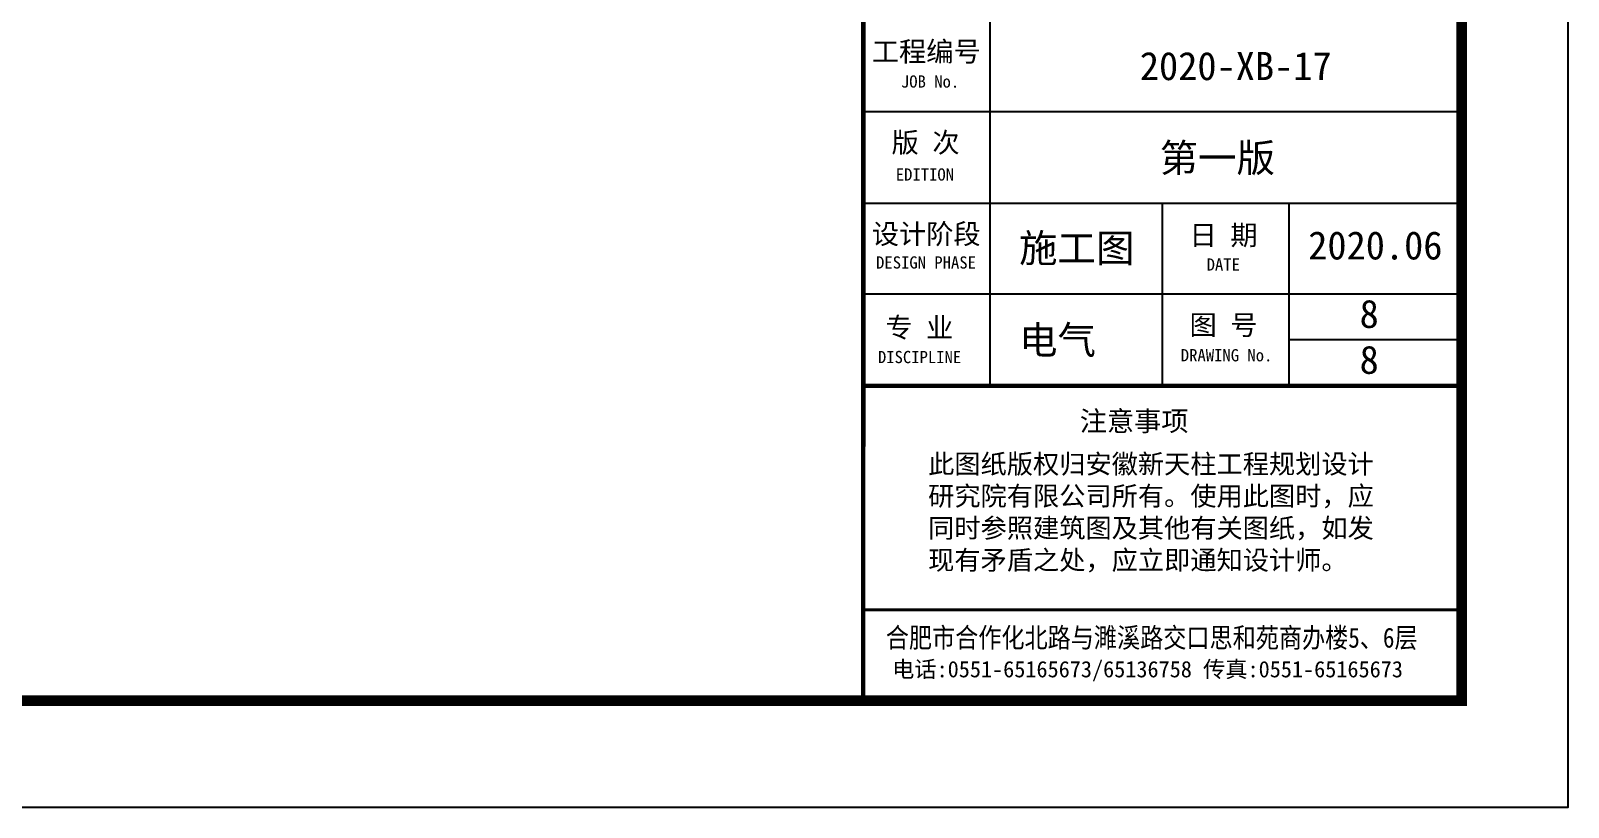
# Model space of a CAD drawing. Extents: x 4929870 to 5205508, y 4505833 to 4862647.
# Drawn here: x 5176678 to 5205508, y 4778647 to 4793204 of the extents above; entities that cross this region are included whole.
import ezdxf

# ---------------------------------------------------------------- set-up
doc = ezdxf.new("R2010")
doc.units = 0
doc.header["$LTSCALE"] = 1000
doc.header["$MEASUREMENT"] = 0
for name, color, linetype in [('46', 7, 'CONTINUOUS'), ('PUB_TEXT', 7, 'CONTINUOUS'), ('PUB_TITLE', 4, 'CONTINUOUS')]:
    doc.layers.add(name, color=color, linetype=linetype)
doc.styles.add('TQ', font='')
doc.styles.get('TQ').set_extended_font_data('SimSun')

# ---------------------------------------------------------------- blocks, each defined once
blk = doc.blocks.new('ly')
at = {"layer": 'PUB_TEXT', "insert": (-5884, 1715), "char_height": 212, "width": 5144.75, "attachment_point": 1, "style": 'TQ'}
blk.add_mtext('此图纸版权归安徽新天柱工程规划设计研究院有限公司所有。使用此图时，应同时参照建筑图及其他有关图纸，如发现有矛盾之处，应立即通知设计师。', dxfattribs=at)

msp = doc.modelspace()

# ---------------------------------------------------------------- linework, layer by layer
at = {"layer": 'PUB_TEXT'}
for p, q in [((5203507.7, 4780647.5), (5203507.8, 4781622.3)), ((5203512.7, 4780647), (5201951.9, 4780647.1))]:
    msp.add_line(p, q, dxfattribs=at)
at = {"layer": 'PUB_TITLE'}
for p, q in [((5194668.5, 4786547.7), (5194669, 4793391.8)), ((5192288.5, 4791692), (5203508.4, 4791691.3)), ((5192288.4, 4789969.9), (5203508.3, 4789969.2)), ((5197897.4, 4786547.5), (5197897.6, 4789969.6)), ((5200277.4, 4786547.3), (5200277.6, 4789969.4)), ((5192288.3, 4788269.9), (5203542.6, 4788269.2)), ((5203508.2, 4787408.2), (5200277.4, 4787408.4))]:
    msp.add_line(p, q, dxfattribs=at)
at = {"layer": 'PUB_TITLE', "lineweight": 40}
msp.add_line((5192287.9, 4782348.1), (5203507.8, 4782347.4), dxfattribs=at)
at = {"layer": 'PUB_TITLE'}
msp.add_lwpolyline([(5086707.7, 4778647.5), (5205507.7, 4778647.5), (5205507.7, 4862647.5), (5086707.7, 4862647.5)], close=True, dxfattribs=at)
at = {"layer": 'PUB_TITLE', "const_width": 200}
msp.add_lwpolyline([(5091707.7, 4780647.5), (5203507.7, 4780647.5), (5203507.7, 4860647.5), (5091707.7, 4860647.5)], close=True, dxfattribs=at)
at = {"layer": 'PUB_TITLE', "lineweight": 40, "const_width": 85, "elevation": 0}
for points in [[(5192292.8, 4860647.7), (5192287.8, 4780648.2)], [(5192292.8, 4860647.7), (5192287.8, 4780648.2)], [(5192288.2, 4786547.8), (5203452.9, 4786547.1)]]:
    msp.add_lwpolyline(points, dxfattribs=at)

# ---------------------------------------------------------------- block references
at = {"layer": 'PUB_TEXT', "xscale": 1.699990361479799, "yscale": 1.699990361479799, "zscale": 1.699990361479799, "rotation": 359.9964428982932}
msp.add_blockref('ly', (5203507.8, 4782347.4, 0), dxfattribs=at)

# ---------------------------------------------------------------- texts
at = {"layer": '46', "linetype": 'Continuous', "style": 'TQ'}
for s, height, p in [('2020-XB-17', 528.65, (5197474.5, 4792278.5, 0)), ('第一版', 528.65, (5197846.3, 4790556.4, 0)), ('施工图', 528.65, (5195209.6, 4788864.6, 0)), ('2020.06', 528.65, (5200631.7, 4788916, 0)), ('8', 528.6, (5201595.5, 4787633.1, 0)), ('电气', 528.65, (5195209.5, 4787142.5, 0)), ('8', 528.6, (5201595.5, 4786772, 0))]:
    msp.add_text(s, height=height, rotation=359.99644, dxfattribs=at).set_placement(p)
at = {"layer": 'PUB_TEXT', "style": 'TQ'}
for s, height, p in [(' 工程编号', 374, (5192195.2, 4792627, 0)), ('      JOB No.', 229.499, (5192058.2, 4792137.7, 0)), ('  版 次', 374, (5192311, 4790922.6, 0)), ('     EDITION', 229.499, (5192117.4, 4790394.7, 0)), (' 设计阶段', 374, (5192194.9, 4789207, 0)), ('日 期', 374, (5198407.5, 4789185.5, 0)), ('     DESIGN PHASE', 229.499, (5191747.7, 4788745.4, 0)), ('         DATE', 229.499, (5197322.1, 4788707.2, 0)), ('  专 业', 374, (5192194.8, 4787453.7, 0)), ('图 号', 374, (5198407.4, 4787501.6, 0)), ('     DISCIPLINE', 229.499, (5191783, 4786972.4, 0)), ('     DRAWING No.', 229.499, (5197462, 4787006.6, 0)), ('注意事项', 374, (5196347.4, 4785700.1, 0)), ('电话:0551-65165673/65136758 传真:0551-65165673', 305.998, (5192828.5, 4781082.9, -55.6))]:
    msp.add_text(s, height=height, rotation=359.99644, dxfattribs=at).set_placement(p)
at = {"layer": 'PUB_TEXT', "style": 'TQ', "width": 0.85}
msp.add_text('合肥市合作化北路与濉溪路交口思和苑商办楼5、6层 ', height=373.998, rotation=359.99644, dxfattribs=at).set_placement((5192710.8, 4781639.3, -55.6))

doc.saveas('drawing.dxf')
